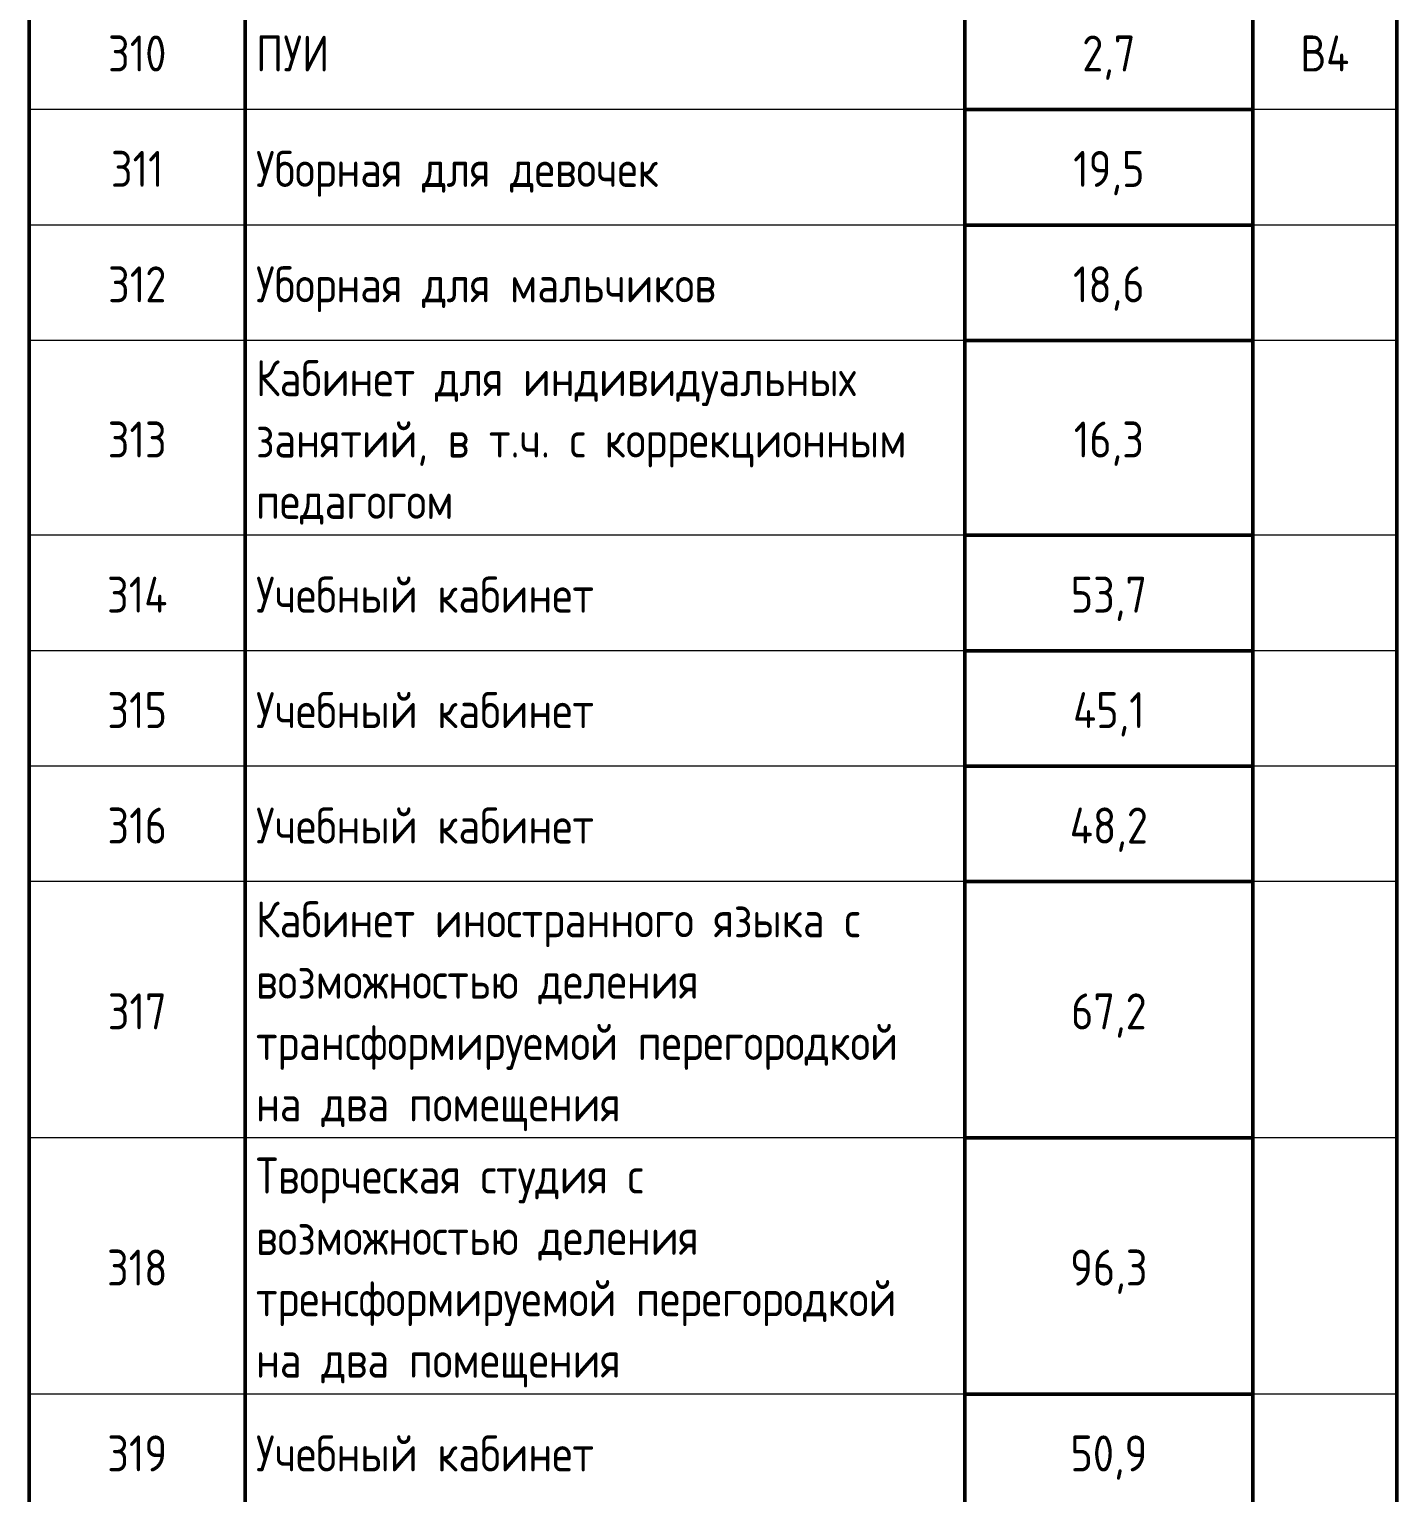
# Model space of a CAD drawing. Header units: millimetres. Extents: x -269164 to 430575, y -569542 to 36130.
# Drawn here: x 235264 to 244764, y -406697 to -396532 of the extents above; entities that cross this region are included whole.
import ezdxf

# ---------------------------------------------------------------- set-up
doc = ezdxf.new("R2010")
doc.units = ezdxf.units.MM
doc.layers.add('Графика', color=7, linetype='Continuous', lineweight=20)
doc.layers.add('Линии', color=7, linetype='Continuous', lineweight=9, true_color=0x00a600)
doc.styles.add('GOST Common_3', font='GOST_Common.ttf', dxfattribs={"width": 0.9, "height": 2.5})

msp = doc.modelspace()

# ---------------------------------------------------------------- linework, layer by layer
at = {"layer": 'Линии', "color": 18, "lineweight": 50, "true_color": 0x000000}
for p, q in [((235263.95, -396287.84), (235263.95, -397089.69)), ((236763.95, -396287.84), (236763.95, -397089.69)), ((241763.95, -396287.84), (241763.95, -397089.69)), ((243763.95, -396287.84), (243763.95, -397089.69)), ((244763.95, -396287.84), (244763.95, -397089.69)), ((235263.95, -397089.69), (235263.95, -397891.53)), ((236763.95, -397089.69), (236763.95, -397891.53)), ((243763.95, -397089.69), (241763.95, -397089.69)), ((241763.95, -397089.69), (241763.95, -397891.53)), ((243763.95, -397089.69), (243763.95, -397891.53)), ((244763.95, -397089.69), (244763.95, -397891.53)), ((235263.95, -397891.53), (235263.95, -398693.37)), ((236763.95, -397891.53), (236763.95, -398693.37)), ((243763.95, -397891.53), (241763.95, -397891.53)), ((241763.95, -397891.53), (241763.95, -398693.37)), ((243763.95, -397891.53), (243763.95, -398693.37)), ((244763.95, -397891.53), (244763.95, -398693.37)), ((235263.95, -398693.37), (235263.95, -400046.82)), ((236763.95, -398693.37), (236763.95, -400046.82)), ((243763.95, -398693.37), (241763.95, -398693.37)), ((241763.95, -398693.37), (241763.95, -400046.82)), ((243763.95, -398693.37), (243763.95, -400046.82)), ((244763.95, -398693.37), (244763.95, -400046.82)), ((235263.95, -400046.82), (235263.95, -400848.66)), ((236763.95, -400046.82), (236763.95, -400848.66)), ((243763.95, -400046.82), (241763.95, -400046.82)), ((241763.95, -400046.82), (241763.95, -400848.66)), ((243763.95, -400046.82), (243763.95, -400848.66)), ((244763.95, -400046.82), (244763.95, -400848.66)), ((235263.95, -400848.66), (235263.95, -401650.5)), ((236763.95, -400848.66), (236763.95, -401650.5)), ((243763.95, -400848.66), (241763.95, -400848.66)), ((241763.95, -400848.66), (241763.95, -401650.5)), ((243763.95, -400848.66), (243763.95, -401650.5)), ((244763.95, -400848.66), (244763.95, -401650.5)), ((235263.95, -401650.5), (235263.95, -402452.34)), ((236763.95, -401650.5), (236763.95, -402452.34)), ((243763.95, -401650.5), (241763.95, -401650.5)), ((241763.95, -401650.5), (241763.95, -402452.34)), ((243763.95, -401650.5), (243763.95, -402452.34)), ((244763.95, -401650.5), (244763.95, -402452.34)), ((235263.95, -402452.34), (235263.95, -404231.94)), ((236763.95, -402452.34), (236763.95, -404231.94)), ((243763.95, -402452.34), (241763.95, -402452.34)), ((241763.95, -402452.34), (241763.95, -404231.94)), ((243763.95, -402452.34), (243763.95, -404231.94)), ((244763.95, -402452.34), (244763.95, -404231.94)), ((235263.95, -404231.94), (235263.95, -406011.54)), ((236763.95, -404231.94), (236763.95, -406011.54)), ((243763.95, -404231.94), (241763.95, -404231.94)), ((241763.95, -404231.94), (241763.95, -406011.54)), ((243763.95, -404231.94), (243763.95, -406011.54)), ((244763.95, -404231.94), (244763.95, -406011.54)), ((235263.95, -406011.54), (235263.95, -406813.38)), ((236763.95, -406011.54), (236763.95, -406813.38)), ((243763.95, -406011.54), (241763.95, -406011.54)), ((241763.95, -406011.54), (241763.95, -406813.38)), ((243763.95, -406011.54), (243763.95, -406813.38)), ((244763.95, -406011.54), (244763.95, -406813.38))]:
    msp.add_line(p, q, dxfattribs=at)
at = {"layer": 'Линии', "color": 18, "lineweight": 20, "true_color": 0x000000}
for p, q in [((236763.95, -397089.69), (235263.95, -397089.69)), ((241763.95, -397089.69), (236763.95, -397089.69)), ((244763.95, -397089.69), (243763.95, -397089.69)), ((236763.95, -397891.53), (235263.95, -397891.53)), ((241763.95, -397891.53), (236763.95, -397891.53)), ((244763.95, -397891.53), (243763.95, -397891.53)), ((236763.95, -398693.37), (235263.95, -398693.37)), ((241763.95, -398693.37), (236763.95, -398693.37)), ((244763.95, -398693.37), (243763.95, -398693.37)), ((236763.95, -400046.82), (235263.95, -400046.82)), ((241763.95, -400046.82), (236763.95, -400046.82)), ((244763.95, -400046.82), (243763.95, -400046.82)), ((236763.95, -400848.66), (235263.95, -400848.66)), ((241763.95, -400848.66), (236763.95, -400848.66)), ((244763.95, -400848.66), (243763.95, -400848.66)), ((236763.95, -401650.5), (235263.95, -401650.5)), ((241763.95, -401650.5), (236763.95, -401650.5)), ((244763.95, -401650.5), (243763.95, -401650.5)), ((236763.95, -402452.34), (235263.95, -402452.34)), ((241763.95, -402452.34), (236763.95, -402452.34)), ((244763.95, -402452.34), (243763.95, -402452.34)), ((236763.95, -404231.94), (235263.95, -404231.94)), ((241763.95, -404231.94), (236763.95, -404231.94)), ((244763.95, -404231.94), (243763.95, -404231.94)), ((236763.95, -406011.54), (235263.95, -406011.54)), ((241763.95, -406011.54), (236763.95, -406011.54)), ((244763.95, -406011.54), (243763.95, -406011.54))]:
    msp.add_line(p, q, dxfattribs=at)

# ---------------------------------------------------------------- texts
at = {"layer": 'Графика', "color": 18, "true_color": 0x000000, "char_height": 250, "line_spacing_factor": 1.022761, "style": 'GOST Common_3'}
for s, insert, width, attachment_point in [('310', (236013.95, -396575.13), 509.8857, 2), ('ПУИ', (236838.95, -396575.13), 642.637, 1), ('2,7', (242763.95, -396575.13), 467.6466, 2), ('В4', (244263.95, -396575.13), 428.4246, 2), ('311', (236013.95, -397376.97), 458.5954, 2), ('Уборная для девочек', (236838.95, -397376.97), 3421.363, 1), ('19,5', (242763.95, -397376.97), 603.415, 2), ('312', (236013.95, -398178.81), 509.8857, 2), ('Уборная для мальчиков', (236838.95, -398178.81), 3849.7877, 1), ('18,6', (242763.95, -398178.81), 603.415, 2), ('Кабинет для индивидуальных\\Pзанятий, в т.ч. с коррекционным\\Pпедагогом', (236838.95, -398830.31), 5301.0007, 1), ('313', (236013.95, -399256.46), 509.8857, 2), ('16,3', (242763.95, -399256.46), 603.415, 2), ('314', (236013.95, -400334.11), 537.0393, 2), ('Учебный кабинет', (236838.95, -400334.11), 2848.1188, 1), ('53,7', (242763.95, -400334.11), 654.7053, 2), ('315', (236013.95, -401135.95), 509.8857, 2), ('Учебный кабинет', (236838.95, -401135.95), 2848.1188, 1), ('45,1', (242763.95, -401135.95), 630.5687, 2), ('316', (236013.95, -401937.79), 509.8857, 2), ('Учебный кабинет', (236838.95, -401937.79), 2848.1188, 1), ('48,2', (242763.95, -401937.79), 681.8589, 2), ('Кабинет иностранного языка с\\Pвозможностью деления\\Pтрансформируемой перегородкой\\Pна два помещения', (236838.95, -402589.28), 5497.1106, 1), ('317', (236013.95, -403228.51), 509.8857, 2), ('67,2', (242763.95, -403228.51), 654.7053, 2), ('Творческая студия с\\Pвозможностью деления\\Pтренсформируемой перегородкой\\Pна два помещения', (236838.95, -404368.88), 5469.9569, 1), ('318', (236013.95, -405008.11), 509.8857, 2), ('96,3', (242763.95, -405008.11), 654.7053, 2), ('319', (236013.95, -406298.83), 509.8857, 2), ('Учебный кабинет', (236838.95, -406298.83), 2848.1188, 1), ('50,9', (242763.95, -406298.83), 654.7053, 2)]:
    msp.add_mtext(s, dxfattribs=dict(at, insert=insert, width=width, attachment_point=attachment_point))

doc.saveas('drawing.dxf')
